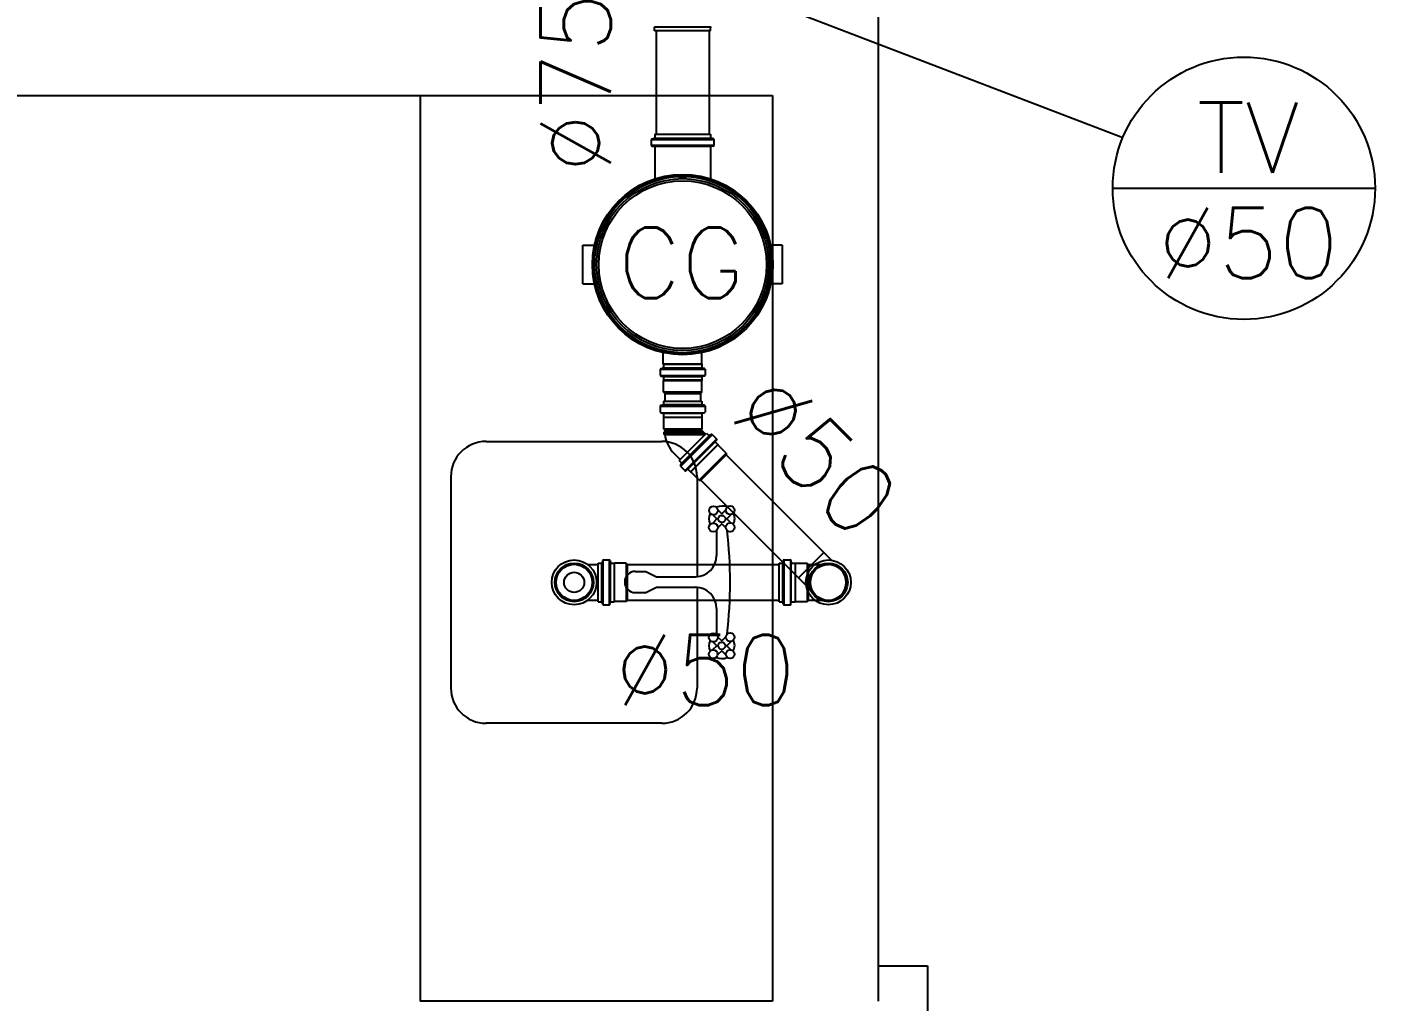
# Model space of a CAD drawing. Extents: x 241 to 398, y 106 to 179.
# Drawn here: x 264.563 to 266.476, y 129.762 to 131.144 of the extents above; entities that cross this region are included whole.
import ezdxf
from ezdxf.enums import TextEntityAlignment as Align

# ---------------------------------------------------------------- set-up
doc = ezdxf.new("R2010")
doc.units = 0
doc.layers.get('0').update_dxf_attribs({"linetype": 'CONTINUOUS'})
for name, color, linetype in [('ALVVISTA', 8, 'CONTINUOUS'), ('COTAS', 7, 'CONTINUOUS'), ('TIGRECAD', 2, 'CONTINUOUS'), ('TINTERNO', 7, 'CONTINUOUS')]:
    doc.layers.add(name, color=color, linetype=linetype)
doc.styles.add('ROMANS', font='romans.shx')

msp = doc.modelspace()

# ---------------------------------------------------------------- linework, layer by layer
for p, q in [((265.4665, 130.6259, -3.35), (265.4665, 130.6426, -3.35)), ((265.5207, 130.6259, -3.35), (265.5207, 130.6426, -3.35)), ((265.5207, 130.6259, -3.35), (265.5207, 130.6259, -3.35)), ((265.5555, 130.5394, -3.35), (265.5436, 130.5513, -3.35)), ((265.5555, 130.5394, -3.35), (265.5555, 130.5394, -3.35)), ((265.5171, 130.5011, -3.35), (265.5053, 130.5129, -3.35)), ((265.4137, 130.3832), (265.397, 130.3832)), ((265.4137, 130.3832), (265.4137, 130.3832)), ((265.4137, 130.329), (265.397, 130.329))]:
    msp.add_line(p, q)
at = {"layer": 'ALVVISTA'}
for p, q in [((265.7711, 131.5969, -3.35), (265.7711, 131.1219, -3.35)), ((265.7711, 131.1219, -3.35), (265.7711, 129.7619, -3.35)), ((263.6211, 131.0469, -3.35), (265.6211, 131.0469, -3.35)), ((265.1211, 131.0469, -3.35), (265.1211, 129.7619, -3.35)), ((265.6211, 131.0469, -3.35), (265.6211, 129.7619, -3.35)), ((265.2147, 130.5561), (265.4641, 130.5561)), ((265.1647, 130.5061), (265.1647, 130.2061)), ((265.5141, 130.5061), (265.5141, 130.3642)), ((265.5365, 130.4519), (265.5422, 130.4461)), ((265.5434, 130.459), (265.5493, 130.4532)), ((265.5493, 130.4532), (265.555, 130.459)), ((265.5563, 130.4461), (265.5625, 130.4523)), ((265.5422, 130.4461), (265.5363, 130.4403)), ((265.5493, 130.4391), (265.5433, 130.4331)), ((265.5493, 130.4391), (265.5549, 130.4334)), ((265.5563, 130.4461), (265.5621, 130.4404)), ((265.5418, 130.4294), (265.5418, 130.3941)), ((265.4265, 130.3716), (265.4415, 130.3716)), ((265.4415, 130.3716), (265.4565, 130.3641)), ((265.4565, 130.3641), (265.5118, 130.3641)), ((265.4265, 130.3416), (265.4415, 130.3416)), ((265.4415, 130.3416), (265.4565, 130.3491)), ((265.4565, 130.3491), (265.5118, 130.3491)), ((265.5141, 130.349), (265.5141, 130.2061)), ((265.5418, 130.3191), (265.5418, 130.283)), ((265.5433, 130.279), (265.5492, 130.2732)), ((265.5492, 130.2732), (265.5549, 130.279)), ((265.5421, 130.2662), (265.5362, 130.2603)), ((265.5364, 130.2719), (265.5421, 130.2662)), ((265.5492, 130.2591), (265.5432, 130.2532)), ((265.5492, 130.2591), (265.5548, 130.2534)), ((265.5562, 130.2662), (265.5624, 130.2723)), ((265.5562, 130.2662), (265.562, 130.2604)), ((265.4641, 130.1561), (265.2147, 130.1561)), ((265.7711, 129.8119, -3.35), (265.8411, 129.8119, -3.35)), ((265.8411, 129.8119, -3.35), (265.8411, 128.2119, -3.35)), ((265.6211, 129.7619, -3.35), (265.1211, 129.7619, -3.35))]:
    msp.add_line(p, q, dxfattribs=at)
for centre, radius in [((265.5373, 130.458), 0.0062), ((265.5492, 130.4461), 0.00508), ((265.5612, 130.4584), 0.0062), ((265.5372, 130.4341), 0.0062), ((265.5611, 130.4342), 0.0062), ((265.3397, 130.3561), 0.0143), ((265.5372, 130.278), 0.0062), ((265.5611, 130.2784), 0.0062), ((265.5371, 130.2542), 0.0062), ((265.5491, 130.2661), 0.00508), ((265.561, 130.2543), 0.0062)]:
    msp.add_circle(centre, radius, dxfattribs=at)
for centre, radius, start, end in [((265.2147, 130.5061), 0.05, 90, 180), ((265.4641, 130.5061), 0.05, 0, 90), ((265.5465, 130.4461), 0.0156, 151.2823, 208.7177), ((265.5496, 130.4414), 0.0229, 71.7256, 109.7467), ((265.5523, 130.4466), 0.0153, 329.5718, 30.4282), ((264.9271, 130.3563), 0.6339, 353.3445, 6.6555), ((265.5118, 130.3941), 0.03, 270, 360), ((265.4265, 130.3566), 0.015, 90, 270), ((265.5118, 130.3191), 0.03, 360, 90), ((265.5464, 130.2662), 0.0156, 151.2823, 208.7177), ((265.5522, 130.2666), 0.0153, 329.5718, 30.4282), ((265.549, 130.2667), 0.0188, 245.2462, 293.3183), ((265.2147, 130.2061), 0.05, 180, 270), ((265.4641, 130.2061), 0.05, 270, 0)]:
    msp.add_arc(centre, radius, start, end, dxfattribs=at)
at = {"layer": 'COTAS', "color": 1}
for p, q in [((265.4936, 131.2269, -3.35), (266.1184, 130.9875, -0.7742)), ((266.1039, 130.9155), (266.4762, 130.9155))]:
    msp.add_line(p, q, dxfattribs=at)
msp.add_circle((266.2901, 130.9155), 0.1862, dxfattribs=at)
at = {"layer": 'TIGRECAD'}
for p, q in [((265.4538, 131.1389, -3.35), (265.4538, 131.1434, -3.35)), ((265.5334, 131.1389, -3.35), (265.4538, 131.1389, -3.35)), ((265.4559, 131.1389, -3.35), (265.4559, 130.9921, -3.35)), ((265.5314, 131.1389, -3.35), (265.5314, 130.9921, -3.35)), ((265.5334, 131.1389, -3.35), (265.5334, 131.1434, -3.35)), ((265.4499, 130.9854, -3.35), (265.454, 130.9866, -3.35)), ((265.454, 130.9921, -3.35), (265.5332, 130.9921, -3.35)), ((265.454, 130.9921, -3.35), (265.454, 130.9866, -3.35)), ((265.5332, 130.9921, -3.35), (265.5332, 130.9873, -3.35)), ((265.5374, 130.9854, -3.35), (265.534, 130.9864, -3.35)), ((265.4491, 130.9845, -3.35), (265.4491, 130.9764, -3.35)), ((265.45, 130.9754, -3.35), (265.454, 130.975, -3.35)), ((265.4501, 130.9845, -3.35), (265.5371, 130.9845, -3.35)), ((265.4501, 130.9764, -3.35), (265.5371, 130.9764, -3.35)), ((265.454, 130.975, -3.35), (265.454, 130.9288, -3.35)), ((265.5332, 130.9741, -3.35), (265.5332, 130.9288, -3.35)), ((265.5372, 130.9754, -3.35), (265.5341, 130.9751, -3.35)), ((265.5381, 130.9845, -3.35), (265.5381, 130.9764, -3.35)), ((265.3521, 130.7796, -3.35), (265.3521, 130.8346, -3.35)), ((265.3521, 130.8346, -3.35), (265.3686, 130.8346, -3.35)), ((265.6351, 130.8346, -3.35), (265.6186, 130.8346, -3.35)), ((265.6351, 130.8346, -3.35), (265.6351, 130.7796, -3.35)), ((265.3521, 130.7796, -3.35), (265.3686, 130.7796, -3.35)), ((265.6351, 130.7796, -3.35), (265.6186, 130.7796, -3.35)), ((265.4661, 130.6656, -3.35), (265.4661, 130.6821, -3.35)), ((265.5211, 130.6656, -3.35), (265.5211, 130.6821, -3.35)), ((265.5211, 130.6656, -3.35), (265.4661, 130.6656, -3.35)), ((265.4663, 130.6656, -3.35), (265.521, 130.6656, -3.35)), ((265.4663, 130.6656, -3.35), (265.4663, 130.6613, -3.35)), ((265.521, 130.6656, -3.35), (265.521, 130.6613, -3.35)), ((265.4618, 130.6585, -3.35), (265.4618, 130.6498, -3.35)), ((265.4626, 130.6595, -3.35), (265.4655, 130.6603, -3.35)), ((265.4627, 130.6488, -3.35), (265.4654, 130.6486, -3.35)), ((265.4628, 130.6585, -3.35), (265.5244, 130.6585, -3.35)), ((265.4628, 130.6498, -3.35), (265.5244, 130.6498, -3.35)), ((265.4663, 130.6476, -3.35), (265.4663, 130.6429, -3.35)), ((265.4663, 130.6429, -3.35), (265.4665, 130.6426, -3.35)), ((265.521, 130.6429, -3.35), (265.5207, 130.6426, -3.35)), ((265.521, 130.6476, -3.35), (265.521, 130.6429, -3.35)), ((265.5247, 130.6595, -3.35), (265.5217, 130.6603, -3.35)), ((265.5245, 130.6488, -3.35), (265.5219, 130.6486, -3.35)), ((265.5254, 130.6585, -3.35), (265.5254, 130.6498, -3.35)), ((265.4665, 130.6259, -3.35), (265.4683, 130.6241, -3.35)), ((265.4683, 130.6241, -3.35), (265.4683, 130.6135, -3.35)), ((265.4683, 130.6241, -3.35), (265.519, 130.6241, -3.35)), ((265.5207, 130.6259, -3.35), (265.519, 130.6241, -3.35)), ((265.519, 130.6241, -3.35), (265.519, 130.6135, -3.35)), ((265.4618, 130.6064, -3.35), (265.4618, 130.5977, -3.35)), ((265.4626, 130.6074, -3.35), (265.4655, 130.6082, -3.35)), ((265.4628, 130.6064, -3.35), (265.5244, 130.6064, -3.35)), ((265.4663, 130.6135, -3.35), (265.521, 130.6135, -3.35)), ((265.4663, 130.6135, -3.35), (265.4663, 130.6092, -3.35)), ((265.521, 130.6135, -3.35), (265.521, 130.6092, -3.35)), ((265.5247, 130.6074, -3.35), (265.5217, 130.6082, -3.35)), ((265.5254, 130.6064, -3.35), (265.5254, 130.5977, -3.35)), ((265.4627, 130.5967, -3.35), (265.4654, 130.5964, -3.35)), ((265.4628, 130.5969, -3.35), (265.5244, 130.5969, -3.35)), ((265.4663, 130.5954, -3.35), (265.4663, 130.5908, -3.35)), ((265.4663, 130.5908, -3.35), (265.4665, 130.5906, -3.35)), ((265.4665, 130.5906, -3.35), (265.4665, 130.5738, -3.35)), ((265.521, 130.5908, -3.35), (265.5208, 130.5906, -3.35)), ((265.5208, 130.5906, -3.35), (265.5208, 130.5738, -3.35)), ((265.521, 130.5954, -3.35), (265.521, 130.5908, -3.35)), ((265.5245, 130.5967, -3.35), (265.5219, 130.5964, -3.35)), ((265.4665, 130.5738, -3.35), (265.4683, 130.572, -3.35)), ((265.4665, 130.5738, -3.35), (265.5208, 130.5738, -3.35)), ((265.4683, 130.5694, -3.35), (265.4668, 130.5692, -3.35)), ((265.4668, 130.5692, -3.35), (265.4668, 130.5663, -3.35)), ((265.4668, 130.5692, -3.35), (265.5203, 130.5692, -3.35)), ((265.4683, 130.5662, -3.35), (265.4668, 130.5663, -3.35)), ((265.4668, 130.5663, -3.35), (265.5233, 130.5663, -3.35)), ((265.4683, 130.572, -3.35), (265.4683, 130.5694, -3.35)), ((265.4889, 130.529, -3.35), (265.5275, 130.5677, -3.35)), ((265.4914, 130.5216, -3.35), (265.535, 130.5651, -3.35)), ((265.5203, 130.5692, -3.35), (265.523, 130.5694, -3.35)), ((265.5203, 130.5692, -3.35), (265.5233, 130.5663, -3.35)), ((265.5208, 130.5738, -3.35), (265.5204, 130.5734, -3.35)), ((265.5204, 130.572, -3.35), (265.5261, 130.5663, -3.35)), ((265.5233, 130.5663, -3.35), (265.526, 130.5662, -3.35)), ((265.5275, 130.5677, -3.35), (265.5306, 130.5646, -3.35)), ((265.5345, 130.566, -3.35), (265.5318, 130.5644, -3.35)), ((265.5357, 130.5658, -3.35), (265.5419, 130.5596, -3.35)), ((265.4976, 130.5154, -3.35), (265.5412, 130.5589, -3.35)), ((265.542, 130.5583, -3.35), (265.5403, 130.5563, -3.35)), ((265.5403, 130.5549, -3.35), (265.5436, 130.5516, -3.35)), ((265.5436, 130.5516, -3.35), (265.5436, 130.5513, -3.35)), ((265.4815, 130.5392, -3.35), (265.4903, 130.5304, -3.35)), ((265.4889, 130.529, -3.35), (265.4919, 130.5259, -3.35)), ((265.5196, 130.5011, -3.35), (265.5555, 130.5369, -3.35)), ((265.5555, 130.5394, -3.35), (265.5555, 130.5369, -3.35)), ((265.5555, 130.5369, -3.35), (265.6959, 130.3965)), ((265.4906, 130.5221, -3.35), (265.4921, 130.5247, -3.35)), ((265.4907, 130.5209, -3.35), (265.4969, 130.5147, -3.35)), ((265.4983, 130.5146, -3.35), (265.5003, 130.5163, -3.35)), ((265.5016, 130.5162, -3.35), (265.5049, 130.5129, -3.35)), ((265.5049, 130.5129, -3.35), (265.5053, 130.5129, -3.35)), ((265.5171, 130.5011, -3.35), (265.5196, 130.5011, -3.35)), ((265.5196, 130.5011, -3.35), (265.6601, 130.3606)), ((265.7048, 130.3876), (265.6941, 130.3983)), ((265.3589, 130.3814), (265.374, 130.3814)), ((265.374, 130.3287), (265.374, 130.3834)), ((265.374, 130.3834), (265.3783, 130.3834)), ((265.3801, 130.3871), (265.3793, 130.3842)), ((265.3811, 130.3879), (265.3898, 130.3879)), ((265.3811, 130.3253), (265.3811, 130.3869)), ((265.3898, 130.3253), (265.3898, 130.3869)), ((265.3908, 130.387), (265.3911, 130.3843)), ((265.3921, 130.3834), (265.3967, 130.3834)), ((265.3967, 130.3834), (265.397, 130.3832)), ((265.4137, 130.3832), (265.4155, 130.3814)), ((265.4155, 130.3814), (265.6305, 130.3814)), ((265.4155, 130.3307), (265.4155, 130.3814)), ((265.6305, 130.3287), (265.6305, 130.3834)), ((265.6305, 130.3834), (265.6348, 130.3834)), ((265.6366, 130.3871), (265.6358, 130.3842)), ((265.6375, 130.3879), (265.6463, 130.3879)), ((265.6375, 130.3253), (265.6375, 130.3869)), ((265.647, 130.3253), (265.647, 130.3869)), ((265.6473, 130.387), (265.6475, 130.3843)), ((265.6485, 130.3834), (265.6532, 130.3834)), ((265.6532, 130.3834), (265.6534, 130.3832)), ((265.6534, 130.3832), (265.6702, 130.3832)), ((265.6534, 130.3832), (265.6534, 130.3289)), ((265.6702, 130.3832), (265.6702, 130.3289)), ((265.6702, 130.3832), (265.672, 130.3814)), ((265.672, 130.3814), (265.7005, 130.3814)), ((265.669, 130.3517), (265.6583, 130.3624)), ((265.3589, 130.3307), (265.374, 130.3307)), ((265.374, 130.3287), (265.3783, 130.3287)), ((265.3801, 130.325), (265.3793, 130.328)), ((265.3811, 130.3243), (265.3898, 130.3243)), ((265.3908, 130.3252), (265.3911, 130.3278)), ((265.3921, 130.3287), (265.3967, 130.3287)), ((265.3967, 130.3287), (265.397, 130.329)), ((265.4137, 130.329), (265.4155, 130.3307)), ((265.4155, 130.3307), (265.6305, 130.3307)), ((265.6305, 130.3287), (265.6348, 130.3287)), ((265.6366, 130.325), (265.6358, 130.328)), ((265.6375, 130.3243), (265.6463, 130.3243)), ((265.6473, 130.3252), (265.6475, 130.3278)), ((265.6485, 130.3287), (265.6532, 130.3287)), ((265.6532, 130.3287), (265.6534, 130.3289)), ((265.6534, 130.3289), (265.6702, 130.3289)), ((265.6702, 130.3289), (265.672, 130.3307)), ((265.672, 130.3307), (265.7005, 130.3307))]:
    msp.add_line(p, q, dxfattribs=at)
for centre, radius in [((265.4936, 130.8071, -3.35), 0.128), ((265.3397, 130.3561), 0.0318), ((265.3397, 130.3561), 0.0274), ((265.7005, 130.3561), 0.0318), ((265.7005, 130.3561), 0.0274)]:
    msp.add_circle(centre, radius, dxfattribs=at)
for centre, radius, start, end in [((265.4528, 131.1434, -3.35), 0.001, 0, 75), ((265.5344, 131.1434, -3.35), 0.001, 105, 180), ((265.453, 130.9873, -3.35), 0.001, 285, 0), ((265.5342, 130.9873, -3.35), 0.001, 180, 255), ((265.4501, 130.9845, -3.35), 0.001, 105, 180), ((265.4501, 130.9764, -3.35), 0.001, 180, 265), ((265.453, 130.9741, -3.35), 0.001, 0, 85), ((265.5342, 130.9741, -3.35), 0.001, 95, 180), ((265.5371, 130.9764, -3.35), 0.001, 275, 0), ((265.5371, 130.9845, -3.35), 0.001, 0, 75), ((265.4653, 130.6613, -3.35), 0.001, 285, 0), ((265.522, 130.6613, -3.35), 0.001, 180, 255), ((265.4628, 130.6585, -3.35), 0.001, 105, 180), ((265.4628, 130.6498, -3.35), 0.001, 180, 265), ((265.4653, 130.6476, -3.35), 0.001, 0, 85), ((265.522, 130.6476, -3.35), 0.001, 95, 180), ((265.5244, 130.6498, -3.35), 0.001, 275, 0), ((265.5244, 130.6585, -3.35), 0.001, 0, 75), ((265.4628, 130.6064, -3.35), 0.001, 105, 180), ((265.4653, 130.6092, -3.35), 0.001, 285, 0), ((265.522, 130.6092, -3.35), 0.001, 180, 255), ((265.5244, 130.6064, -3.35), 0.001, 0, 75), ((265.4628, 130.5977, -3.35), 0.001, 180, 265), ((265.4653, 130.5954, -3.35), 0.001, 0, 85), ((265.522, 130.5954, -3.35), 0.001, 95, 180), ((265.5244, 130.5977, -3.35), 0.001, 275, 0), ((265.5152, 130.5724, -3.35), 0.0473, 187.6023, 224.5558), ((265.5211, 130.5727, -3.35), 0.001, 135, 225), ((265.535, 130.5651, -3.35), 0.001, 45, 120), ((265.5313, 130.5653, -3.35), 0.001, 225, 300), ((265.541, 130.5556, -3.35), 0.001, 140, 225), ((265.5412, 130.5589, -3.35), 0.001, 320, 45), ((265.4914, 130.5216, -3.35), 0.001, 150, 225), ((265.4912, 130.5252, -3.35), 0.001, 330, 45), ((265.4976, 130.5154, -3.35), 0.001, 225, 310), ((265.5009, 130.5155, -3.35), 0.001, 45, 130), ((265.3783, 130.3844), 0.001, 270, 345), ((265.3811, 130.3869), 0.001, 90, 165), ((265.3898, 130.3869), 0.001, 5, 90), ((265.3921, 130.3844), 0.001, 185, 270), ((265.6348, 130.3844), 0.001, 270, 345), ((265.6375, 130.3869), 0.001, 90, 165), ((265.6463, 130.3869), 0.001, 5, 90), ((265.6485, 130.3844), 0.001, 185, 270), ((265.7005, 130.3561), 0.0254, 270, 90), ((265.3783, 130.3277), 0.001, 15, 90), ((265.3811, 130.3253), 0.001, 195, 270), ((265.3898, 130.3253), 0.001, 270, 355), ((265.3921, 130.3277), 0.001, 90, 175), ((265.6348, 130.3277), 0.001, 15, 90), ((265.6375, 130.3253), 0.001, 195, 270), ((265.6463, 130.3253), 0.001, 270, 355), ((265.6485, 130.3277), 0.001, 90, 175)]:
    msp.add_arc(centre, radius, start, end, dxfattribs=at)
at = {"layer": 'TINTERNO'}
for p, q in [((265.5334, 131.1442, -3.35), (265.4538, 131.1442, -3.35)), ((265.454, 130.9866, -3.35), (265.5332, 130.9866, -3.35)), ((265.454, 130.975, -3.35), (265.5332, 130.975, -3.35)), ((265.4896, 130.9294, -3.35), (265.4896, 130.9323, -3.35)), ((265.4896, 130.9294, -3.35), (265.4976, 130.9294, -3.35)), ((265.4976, 130.9294, -3.35), (265.4976, 130.9323, -3.35)), ((265.4663, 130.6605, -3.35), (265.521, 130.6605, -3.35)), ((265.4663, 130.6485, -3.35), (265.521, 130.6485, -3.35)), ((265.521, 130.6429, -3.35), (265.4663, 130.6429, -3.35)), ((265.4665, 130.6426, -3.35), (265.5207, 130.6426, -3.35)), ((265.5207, 130.6259, -3.35), (265.4665, 130.6259, -3.35)), ((265.4663, 130.6084, -3.35), (265.521, 130.6084, -3.35)), ((265.4663, 130.5964, -3.35), (265.521, 130.5964, -3.35)), ((265.4663, 130.5908, -3.35), (265.521, 130.5908, -3.35)), ((265.4665, 130.5906, -3.35), (265.5208, 130.5906, -3.35)), ((265.4683, 130.572, -3.35), (265.5204, 130.572, -3.35)), ((265.4683, 130.5694, -3.35), (265.523, 130.5694, -3.35)), ((265.4683, 130.5662, -3.35), (265.526, 130.5662, -3.35)), ((265.5261, 130.5663, -3.35), (265.4903, 130.5304, -3.35)), ((265.4925, 130.5254, -3.35), (265.5312, 130.5641, -3.35)), ((265.501, 130.5169, -3.35), (265.5397, 130.5556, -3.35)), ((265.5436, 130.5516, -3.35), (265.5049, 130.5129, -3.35)), ((265.5053, 130.5129, -3.35), (265.5436, 130.5513, -3.35)), ((265.5555, 130.5394, -3.35), (265.5171, 130.5011, -3.35)), ((265.6941, 130.3983), (265.6583, 130.3624)), ((265.374, 130.3307), (265.374, 130.3814)), ((265.3791, 130.3287), (265.3791, 130.3834)), ((265.3911, 130.3287), (265.3911, 130.3834)), ((265.3967, 130.3834), (265.3967, 130.3287)), ((265.397, 130.329), (265.397, 130.3832)), ((265.4137, 130.3832), (265.4137, 130.329)), ((265.6356, 130.3287), (265.6356, 130.3834)), ((265.6476, 130.3287), (265.6476, 130.3834)), ((265.6532, 130.3834), (265.6532, 130.3287)), ((265.672, 130.3814), (265.672, 130.3307))]:
    msp.add_line(p, q, dxfattribs=at)
for centre, radius in [((265.4936, 130.8071, -3.35), 0.128), ((265.4936, 130.8071, -3.35), 0.1258), ((265.4936, 130.8071, -3.35), 0.125), ((265.4936, 130.8071, -3.35), 0.122), ((265.4936, 130.8071, -3.35), 0.119), ((265.3397, 130.3561), 0.0256), ((265.7005, 130.3561), 0.0256)]:
    msp.add_circle(centre, radius, dxfattribs=at)
msp.add_arc((265.4936, 130.8071, -3.35), 0.1253, 91.8301, 88.1699, dxfattribs=at)

# ---------------------------------------------------------------- texts
at = {"layer": 'TINTERNO', "style": 'ROMANS'}
for s, rotation, p in [('%%c75', 90, (265.4218, 131.0652)), ('%%c50', 315, (265.6263, 130.4807))]:
    msp.add_text(s, height=0.1, rotation=rotation, dxfattribs=at).set_placement(p, align=Align.BOTTOM_CENTER)
for s, p in [('TV', (266.2963, 130.9074)), ('%%c50', (266.2963, 130.7577)), ('CG', (265.4915, 130.7297)), ('%%c50', (265.5257, 130.1518))]:
    msp.add_text(s, height=0.1, dxfattribs=at).set_placement(p, align=Align.BOTTOM_CENTER)

doc.saveas('drawing.dxf')
